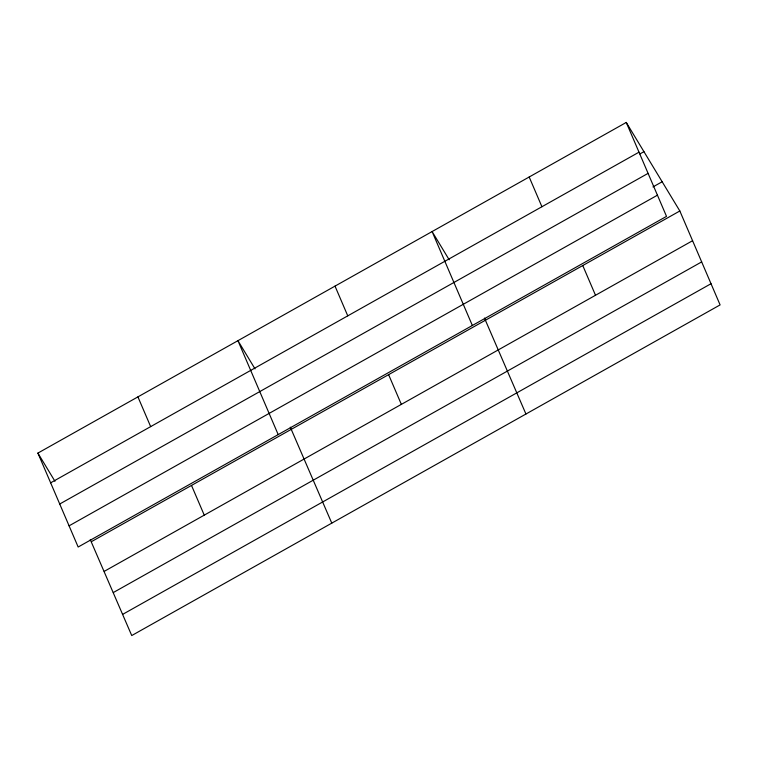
<?xml version="1.0" encoding="UTF-8"?>
<svg xmlns="http://www.w3.org/2000/svg" width="758" height="758" viewBox="0 0 758 758"><rect width="100%" height="100%" fill="white"/><g stroke="black" fill="none" stroke-linecap="round" stroke-linejoin="round"><path stroke-width="1.14" d="M626.26 122.445L666.519 216.371L78.159 547.02L37.9 453.094L626.26 122.445L679.841 210.98L720.1 304.906L131.74 635.555L90.268 539.611M50.644 482.827L639.003 152.178M639.856 153.959L643.94 151.657M59.721 504.013L648.081 173.364M652.96 186.932L662.16 181.759M69.082 525.834L657.432 195.185M91.481 541.629L679.841 210.98M104.225 571.361L692.585 240.712M113.312 592.548L701.671 261.898M122.663 614.368L711.023 283.719M449.172 259.767L432.098 231.56L472.357 325.485M484.466 318.076L525.938 414.02M255.02 368.881L237.946 340.674L278.195 434.599M290.305 427.19L331.786 523.134M37.9 453.094L54.974 481.302M582.76 265.537L595.504 295.269M529.179 177.002L541.923 206.735M388.608 374.651L401.352 404.384M335.017 286.117L347.761 315.849M191.509 485.423L204.253 515.156M137.918 396.879L150.662 426.621"/></g></svg>
